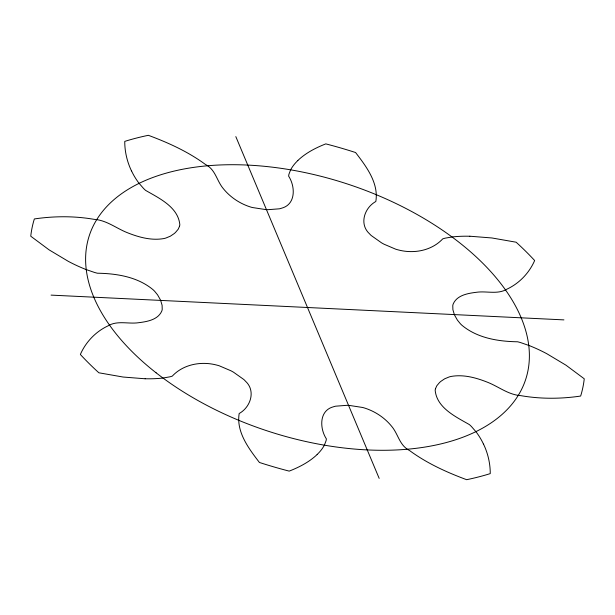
<?xml version="1.0" encoding="UTF-8"?>
<svg xmlns="http://www.w3.org/2000/svg" width="615" height="615" viewBox="0 0 615 615"><rect width="100%" height="100%" fill="white"/><g stroke="black" fill="none" stroke-linecap="round" stroke-linejoin="round"><path stroke-width="0.92" d="M179.534 226.251L178.158 229.287L175.498 232.424A61.193 34.571 18.3 0 1 174.099 233.654L170.34 236.198L165.743 238.082A29.189 16.49 18.3 0 1 163.475 238.628C150.929 240.734 138.237 237.083 126.675 232.424C115.812 227.965 106.318 220.185 94.187 219.355C74.446 215.911 54.151 216.019 34.348 218.948A287.159 162.237 18.3 0 0 30.75 236.206L49.062 249.836L68.234 261.306A103.043 58.217 18.3 0 0 86.231 269.616M435.466 388.749L436.842 385.713L439.502 382.576A61.193 34.571 18.3 0 1 440.901 381.346L444.66 378.802L449.257 376.918A29.189 16.49 18.3 0 1 451.525 376.372C464.071 374.266 476.763 377.918 488.325 382.576C499.188 387.035 508.682 394.815 520.813 395.645C540.554 399.089 560.849 398.981 580.652 396.052A287.159 162.237 18.3 0 0 584.25 378.794L565.938 365.164L546.766 353.694A103.043 58.217 18.3 0 0 528.769 345.384M297.829 160.492C305.77 152.951 315.672 147.838 325.796 143.879A287.159 162.237 18.3 0 1 355.585 152.535C366.194 166.373 378.886 183.032 375.827 201.489C364.48 207.732 358.906 224.075 369.484 233.762A29.189 16.49 18.3 0 0 371.191 235.507L381.508 242.81A61.193 34.571 18.3 0 0 384.037 244.209L395.683 249.183A29.189 16.49 18.3 0 0 398.505 249.974C413.826 253.98 431.661 250.736 442.738 238.866A42.389 23.947 18.3 0 1 445.229 238.151L452.017 236.967A103.043 58.217 18.3 0 1 469.86 236.252M317.171 454.508C309.23 462.05 299.328 467.162 289.204 471.121A287.159 162.237 18.3 0 1 259.415 462.465C248.806 448.627 236.114 431.968 239.174 413.511C250.52 407.268 256.094 390.925 245.516 381.239A29.189 16.49 18.3 0 0 243.809 379.493L233.492 372.19A61.193 34.571 18.3 0 0 230.963 370.791L219.317 365.817A29.189 16.49 18.3 0 0 216.495 365.026C201.174 361.02 183.339 364.264 172.262 376.134A42.389 23.947 18.3 0 1 169.771 376.849L162.983 378.033A103.043 58.217 18.3 0 1 145.14 378.748M469.845 236.221L491.923 237.967L516.131 242.21A287.159 162.237 18.3 0 1 534.65 260.537C529.246 272.929 519.337 283.346 507.068 289.088C497.596 294.869 486.55 290.718 476.233 292.31C467.769 293.363 456.891 295.231 453.17 304.056A29.189 16.49 18.3 0 0 452.778 305.678L452.901 309.714L454.162 313.973A61.193 34.571 18.3 0 0 454.962 315.833L457.422 320.138L460.343 323.713A29.189 16.49 18.3 0 0 462.134 325.443C477.494 338.135 498.25 341.486 517.622 341.786A42.389 23.947 18.3 0 1 520.844 342.67L528.754 345.415M145.155 378.779L123.077 377.033L98.869 372.79A287.159 162.237 18.3 0 1 80.35 354.463C85.754 342.071 95.663 331.654 107.933 325.912C117.404 320.131 128.45 324.282 138.767 322.69C147.231 321.637 158.109 319.769 161.83 310.944A29.189 16.49 18.3 0 0 162.222 309.322L162.099 305.286L160.838 301.027A61.193 34.571 18.3 0 0 160.038 299.167L157.578 294.862L154.657 291.287A29.189 16.49 18.3 0 0 152.866 289.557C137.506 276.865 116.75 273.514 97.378 273.214A42.389 23.947 18.3 0 1 94.157 272.33L86.246 269.585M51.068 295.115L563.932 319.885M475.887 431.653L471.49 426.587A42.389 23.947 18.3 0 0 469.422 424.627C455.815 416.77 436.911 407.968 435.182 390.394A29.189 16.49 18.3 0 1 435.466 388.749M139.113 183.347L143.51 188.413A42.389 23.947 18.3 0 0 145.578 190.373C159.185 198.23 178.089 207.032 179.818 224.606A29.189 16.49 18.3 0 1 179.534 226.251M483.521 444.115C487.903 453.293 490.278 463.433 490.255 473.612A287.159 162.237 18.3 0 1 466.647 479.692C446.605 472.259 426.887 463.28 409.598 450.572C400.157 445.783 398.712 436.266 393.208 428.332C386.358 418.992 376.472 412.004 365.51 408.337A29.189 16.49 18.3 0 0 362.696 407.491L349.497 405.454A61.193 34.571 18.3 0 0 346.722 405.339L335.629 406.184A29.189 16.49 18.3 0 0 333.43 406.792C318.931 410.551 319.631 428.586 326.365 438.856A42.389 23.947 18.3 0 1 326.065 440.747L324.382 445.168A103.043 58.217 18.3 0 1 317.125 454.485M131.479 170.885C127.097 161.707 124.722 151.567 124.745 141.388A287.159 162.237 18.3 0 1 148.353 135.308C168.395 142.742 188.113 151.721 205.402 164.428C214.843 169.217 216.288 178.734 221.792 186.668C228.642 196.008 238.528 202.996 249.49 206.663A29.189 16.49 18.3 0 0 252.304 207.509L265.503 209.546A61.193 34.571 18.3 0 0 268.278 209.661L279.371 208.816A29.189 16.49 18.3 0 0 281.57 208.208C296.069 204.449 295.369 186.414 288.635 176.144A42.389 23.947 18.3 0 1 288.935 174.253L290.618 169.832A103.043 58.217 18.3 0 1 297.875 160.515M235.822 136.607L379.178 478.393M475.933 431.653A103.043 58.217 18.3 0 1 483.475 444.115M139.067 183.347A103.043 58.217 18.3 0 1 131.525 170.885M156.118 372.813A229.726 129.788 18.3 0 0 523.68 384.806A229.726 129.788 18.3 0 0 242.702 164.881A229.726 129.788 18.3 0 0 156.118 372.813"/></g></svg>
